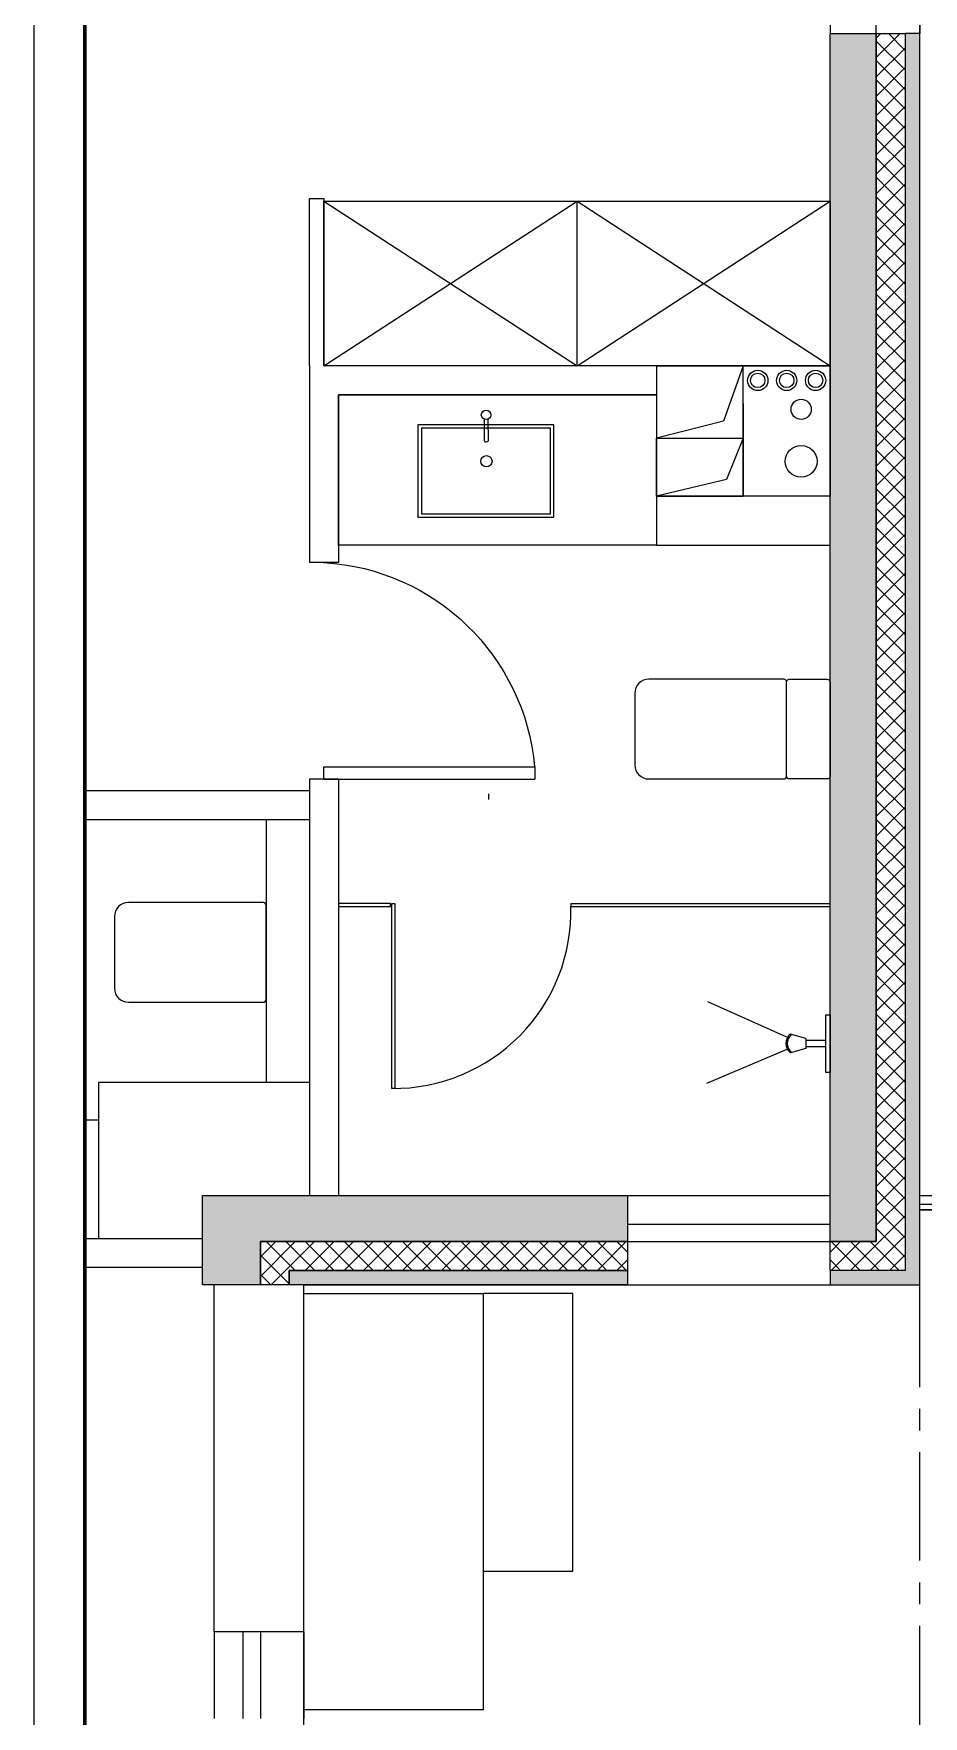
# Model space of a CAD drawing. Extents: x 9928 to 93764, y -101273 to -34887.
# Drawn here: x 36125 to 39201, y -84690 to -78867 of the extents above; entities that cross this region are included whole.
import ezdxf

# ---------------------------------------------------------------- set-up
doc = ezdxf.new("R2010")
doc.units = 0
doc.header["$LTSCALE"] = 1000
doc.header["$MEASUREMENT"] = 0
doc.linetypes.add('CENTER', pattern=[2, 1.25, -0.25, 0.25, -0.25])
doc.layers.add('_0', color=7, linetype='Continuous', lineweight=25)
for name, color, linetype in [('A', 163, 'CENTER'), ('A-ANNO-DIMS', 6, 'Continuous'), ('A-ANNO-NOTE', 4, 'Continuous'), ('A-FLOR-STRS', 54, 'Continuous'), ('A-FURN-PATT-251', 251, 'Continuous'), ('A-WALL-FULL', 5, 'Continuous')]:
    doc.layers.add(name, color=color, linetype=linetype)
doc.layers.add('A-ANNO-NPLT', color=250, linetype='Continuous', plot=False)
pattern_1 = [(135, (679382.045, -481348.93), (-33.6759605, -33.6759605), []), (225, (679382.045, -481348.93), (33.6759605, -33.6759605), [])]

# ---------------------------------------------------------------- blocks, each defined once
blk = doc.blocks.new('basesisi')
at = {"layer": 'A-FURN-PATT-251'}
h = blk.add_hatch(color=256, dxfattribs=at)
h.dxf.hatch_style = 1
h.paths.add_polyline_path([(28093.4, -83047.1), (27933.4, -83047.1), (27933.4, -78867.1), (28093.4, -78867.1)])
h = blk.add_hatch(color=256, dxfattribs=at)
h.dxf.hatch_style = 1
h.paths.add_polyline_path([(28193.4, -83147.1), (27933.4, -83147.1), (27933.4, -83197.1), (28243.4, -83197.1), (28243.4, -78867.1), (28193.4, -78867.1)])
h = blk.add_hatch(dxfattribs=at)
h.set_pattern_fill('ANSI37', color=256, scale=30, angle=90)
h.set_pattern_definition(pattern_1)
h.paths.add_polyline_path([(28093.4, -78867.1), (28193.4, -78867.1), (28193.4, -83147.1), (27933.4, -83147.1), (27933.4, -83047.1), (28093.4, -83047.1)])
h = blk.add_hatch(color=256, dxfattribs=at)
h.dxf.hatch_style = 1
h.paths.add_polyline_path([(25963.4, -83197.1), (25763.4, -83197.1), (25763.4, -82887.1), (27233.4, -82887.1), (27233.4, -83047.1), (25963.4, -83047.1)])
h = blk.add_hatch(dxfattribs=at)
h.set_pattern_fill('ANSI37', color=256, scale=30, angle=90)
h.set_pattern_definition(pattern_1)
h.paths.add_polyline_path([(27233.4, -83047.1), (27233.4, -83147.1), (26063.4, -83147.1), (26063.4, -83197.1), (25963.4, -83197.1), (25963.4, -83047.1)])
h = blk.add_hatch(color=256, dxfattribs=at)
h.dxf.hatch_style = 1
h.paths.add_polyline_path([(26063.4, -83147.1), (27233.4, -83147.1), (27233.4, -83197.1), (26063.4, -83197.1)])
for p, q in [((27933.4, -78267.1), (27933.4, -78867.1)), ((28093.4, -78867.1), (28093.4, -78267.1)), ((28243.4, -78267.1), (28243.4, -78867.1)), ((26133.4, -80017.1), (26133.4, -79437.1)), ((26133.4, -79437.1), (26183.4, -79437.1)), ((26183.4, -79437.1), (26183.4, -80017.1)), ((27058.4, -80017.1), (27058.4, -79447.1)), ((26133.4, -80017.1), (26133.4, -80697.1)), ((27633.4, -80017.1), (27333.4, -80017.1)), ((27333.4, -80017.1), (27333.4, -80267.1)), ((27333.4, -80017.1), (27933.4, -80017.1)), ((27633.4, -80267.1), (27633.4, -80017.1)), ((26233.4, -80117.1), (26233.4, -80697.1)), ((27333.4, -80117.1), (26233.4, -80117.1)), ((27633.4, -80147.1), (27633.4, -80467.1)), ((27333.4, -80267.1), (27633.4, -80267.1)), ((27333.4, -80467.1), (27333.4, -80267.1)), ((27333.4, -80267.1), (27633.4, -80267.1)), ((27633.4, -80267.1), (27633.4, -80467.1)), ((27633.4, -80467.1), (27333.4, -80467.1)), ((27333.4, -80467.1), (27633.4, -80467.1)), ((27333.4, -80637.1), (27933.4, -80637.1)), ((26233.4, -80697.1), (26133.4, -80697.1)), ((26133.4, -81447.1), (26133.4, -82887.1)), ((26233.4, -81447.1), (26133.4, -81447.1)), ((26183.4, -81447.1), (26183.4, -81404.6)), ((26233.4, -81447.1), (26233.4, -82887.1)), ((26133.4, -81487.1), (25356.4, -81487.1)), ((26753.4, -81517.1), (26753.4, -81497.1)), ((26133.4, -81587.1), (25356.4, -81587.1)), ((25983.4, -81587.1), (25983.4, -82497.1)), ((27037.6, -81877.1), (27933.4, -81877.1)), ((27037.6, -81877.1), (27037.6, -81887.1)), ((27037.6, -81887.1), (27933.4, -81887.1)), ((27784.1, -82340.1), (27510.9, -82217)), ((27918.4, -82462.1), (27918.4, -82262.1)), ((27918.4, -82262.1), (27933.4, -82262.1)), ((27933.4, -82262.1), (27933.4, -82462.1)), ((27850.2, -82344.5), (27796.2, -82328.8)), ((27784.1, -82382.9), (27506.4, -82500.5)), ((27850.2, -82378.6), (27796.2, -82394.2)), ((27850.2, -82344.5), (27850.2, -82378.6)), ((27918.4, -82351.6), (27850.2, -82351.6)), ((27918.4, -82372.9), (27850.2, -82372.9)), ((26133.4, -82497.1), (25403.4, -82497.1)), ((25403.4, -82497.1), (25403.4, -83037.1)), ((27933.4, -82462.1), (27918.4, -82462.1)), ((25403.4, -82627.1), (25356.4, -82627.1)), ((27233.4, -82887.1), (27933.4, -82887.1)), ((27233.4, -82987.1), (27933.4, -82987.1)), ((25763.4, -83037.1), (25356.4, -83037.1)), ((27233.4, -83047.1), (27933.4, -83047.1)), ((25763.4, -83137.1), (25356.4, -83137.1)), ((25803.4, -84397.1), (25803.4, -83197.1)), ((26113.4, -84397.1), (26113.4, -83197.1)), ((27233.4, -83197.1), (27933.4, -83197.1)), ((26113.4, -83227.1), (26733.4, -83227.1)), ((26733.4, -83227.1), (26733.4, -84667.1)), ((27043.4, -83227.1), (26733.4, -83227.1)), ((26733.4, -83227.1), (26733.4, -83237.1)), ((27043.4, -84187), (27043.4, -83227.1)), ((26733.4, -84187), (27043.4, -84187)), ((26113.4, -84397.1), (25803.4, -84397.1)), ((25803.4, -84397.1), (25803.4, -84697.1)), ((25903.4, -84397.1), (25903.4, -84697.1)), ((25963.4, -84397.1), (25963.4, -84697.1)), ((26113.4, -84397.1), (26113.4, -84697.1)), ((26733.4, -84667.1), (26113.4, -84667.1))]:
    blk.add_line(p, q, dxfattribs=at)
at = {"layer": 'A-FURN-PATT-251', "extrusion": (0, 0, -1)}
for p, q in [((26183.4, -81404.6), (26912.2, -81404.6)), ((26183.4, -81447.1), (26912.2, -81447.1)), ((26912.2, -81404.6), (26912.2, -81447.1))]:
    blk.add_line(p, q, dxfattribs=at)
at = {"layer": 'A-FURN-PATT-251'}
for points in [[(28093.4, -78867.1), (28193.4, -78867.1), (28193.4, -83147.1), (27933.4, -83147.1), (27933.4, -83047.1), (28093.4, -83047.1)], [(28093.4, -83047.1), (27933.4, -83047.1), (27933.4, -78867.1), (28093.4, -78867.1)], [(27933.4, -80017.1), (26183.4, -80017.1), (26183.4, -79447.1), (27933.4, -79447.1)], [(27633.4, -80467.1), (27633.4, -80017.1), (27933.4, -80017.1), (27933.4, -80467.1)], [(26233.4, -80117.1), (27333.4, -80117.1), (27333.4, -80637.1), (26233.4, -80637.1)], [(26978.4, -80220.5), (26508.4, -80220.5), (26508.4, -80540.5), (26978.4, -80540.5)], [(26966.4, -80232.5), (26520.4, -80232.5), (26520.4, -80528.5), (26966.4, -80528.5)], [(26233.4, -81877.1), (26233.4, -81887.1), (26413.9, -81887.1), (26413.9, -81877.1)], [(26428.4, -82517.1), (26418.4, -82517.1), (26418.4, -81877.1), (26428.4, -81877.1)], [(26063.4, -83147.1), (27233.4, -83147.1), (27233.4, -83197.1), (26063.4, -83197.1)]]:
    blk.add_lwpolyline(points, close=True, dxfattribs=at)
for points in [[(28193.4, -83147.1), (27933.4, -83147.1), (27933.4, -83197.1), (28243.4, -83197.1), (28243.4, -78867.1), (28193.4, -78867.1), (28193.4, -83147.1)], [(26183.4, -80017.1), (27058.4, -79447.1), (27933.4, -80017.1)], [(26183.4, -79447.1), (27058.4, -80017.1), (27933.4, -79447.1)], [(27633.4, -80017.1), (27565.2, -80208.2), (27333.4, -80267.1)], [(27633.4, -80267.1), (27575.6, -80409.5), (27333.4, -80467.1)], [(25963.4, -83197.1), (25763.4, -83197.1), (25763.4, -82887.1), (27233.4, -82887.1), (27233.4, -83047.1), (25963.4, -83047.1), (25963.4, -83197.1)], [(28243.4, -82887.1), (28713.4, -82887.1), (28713.4, -85967.1), (26113.4, -85967.1)], [(28243.4, -82937.1), (28663.4, -82937.1), (28663.4, -85917.1), (26113.4, -85917.1)], [(27233.4, -83047.1), (27233.4, -83147.1), (26063.4, -83147.1), (26063.4, -83197.1), (25963.4, -83197.1), (25963.4, -83047.1), (27233.4, -83047.1)]]:
    blk.add_lwpolyline(points, dxfattribs=at)
blk.add_lwpolyline([(26750.2, -80201), (26750.7, -80276.1, -0.387127), (26747.1, -80280.1), (26743.2, -80280.5, -0.441829), (26738.8, -80276.5), (26738.3, -80202.2)], format="xyb", dxfattribs=at)
for points in [[(27258.4, -81149.3), (27258.4, -81398, 0.414214), (27306.6, -81446.3), (27773.3, -81446.3, 0.414214), (27783, -81436.6), (27783, -81110.7, 0.414214), (27773.3, -81101), (27306.6, -81101, 0.414214)], [(27783, -81436.6), (27783, -81110.7, -0.414214), (27792.6, -81101), (27923.8, -81101, -0.414214), (27933.4, -81110.7), (27933.4, -81436.6, -0.414214), (27923.8, -81446.3), (27792.6, -81446.3, -0.414214)], [(25458.8, -81921.9), (25458.8, -82170.7, 0.414214), (25507.1, -82218.9), (25973.8, -82218.9, 0.414214), (25983.4, -82209.2), (25983.4, -81883.3, 0.414214), (25973.8, -81873.7), (25507.1, -81873.7, 0.414214)]]:
    blk.add_lwpolyline(points, format="xyb", close=True, dxfattribs=at)
for centre, radius in [((27683.4, -80067.1), 35), ((27683.4, -80067.1), 25), ((27783.4, -80067.1), 35), ((27783.4, -80067.1), 25), ((27883.4, -80067.1), 35), ((27883.4, -80067.1), 25), ((26743.9, -80186.2), 16.4), ((27833.4, -80167.1), 35), ((27833.4, -80347.1), 55), ((26745.2, -80346.7), 19.5)]:
    blk.add_circle(centre, radius, dxfattribs=at)
at = {"layer": 'A-FURN-PATT-251', "extrusion": (0, 0, -1)}
blk.add_arc((-26136.5, -81474.2), 778.5, 93.45493, 174.87117, dxfattribs=at)
at = {"layer": 'A-FURN-PATT-251'}
for centre, radius, start, end in [((26423.4, -81902.7), 614.4, 269.53371, 1.45783), ((27822.5, -82361.5), 42, 128.8688, 231.1312), ((27822.5, -82361.5), 37, 128.8688, 231.1312)]:
    blk.add_arc(centre, radius, start, end, dxfattribs=at)
blk = doc.blocks.new('aslidufhasldifuhaf')
at = {"layer": 'A-FLOR-STRS', "color": 251}
for points in [[(17297.9, -82887.1), (17767.9, -82887.1), (17767.9, -85967.1), (15167.9, -85967.1)], [(17297.9, -82917.1), (17737.9, -82917.1), (17737.9, -85937.1), (15167.9, -85937.1)], [(15167.9, -85917.1), (17717.9, -85917.1), (17717.9, -82937.1), (17297.9, -82937.1)]]:
    blk.add_lwpolyline(points, dxfattribs=at)
at = {"layer": 'A-WALL-FULL'}
for p, q in [((17297.9, -83197.1), (17297.9, -76798.2)), ((15167.9, -88787.1), (15167.9, -83197.1)), ((15167.9, -83197.1), (17297.9, -83197.1))]:
    blk.add_line(p, q, dxfattribs=at)
at = {"layer": '_0', "color": 6}
blk.add_blockref('basesisi', (-10945.5, 0), dxfattribs=at)
blk = doc.blocks.new('alsidufhasdf')
at = {"layer": 'A-ANNO-NOTE', "const_width": 12.5, "flags": 128}
blk.add_lwpolyline([(-69970.8, -65800.3), (-69970.8, -51475.3), (-80015.8, -51475.3), (-80015.8, -65800.3)], close=True, dxfattribs=at)
at = {"layer": 'A-ANNO-NPLT'}
blk.add_lwpolyline([(-69795.8, -66000.3), (-69795.8, -51300.3), (-80190.8, -51300.3), (-80190.8, -66000.3)], close=True, dxfattribs=at)
blk = doc.blocks.new('ASLIDUFHASDF')
at = {"layer": 'A', "ltscale": 0.3}
blk.add_line((17297.9, -90751.2), (17297.9, -76645.8), dxfattribs=at)

msp = doc.modelspace()

# ---------------------------------------------------------------- block references
msp.add_blockref('aslidufhasldifuhaf', (21891, 0))
at = {"layer": '_0', "color": 6}
msp.add_blockref('ASLIDUFHASDF', (21891, 0), dxfattribs=at)
at = {"layer": 'A-ANNO-DIMS', "xscale": 1.010204081632657, "yscale": 1.010204081632657, "zscale": 1.010204081632657}
msp.add_blockref('alsidufhasdf', (117134.2, -24462.1), dxfattribs=at)

doc.saveas('drawing.dxf')
